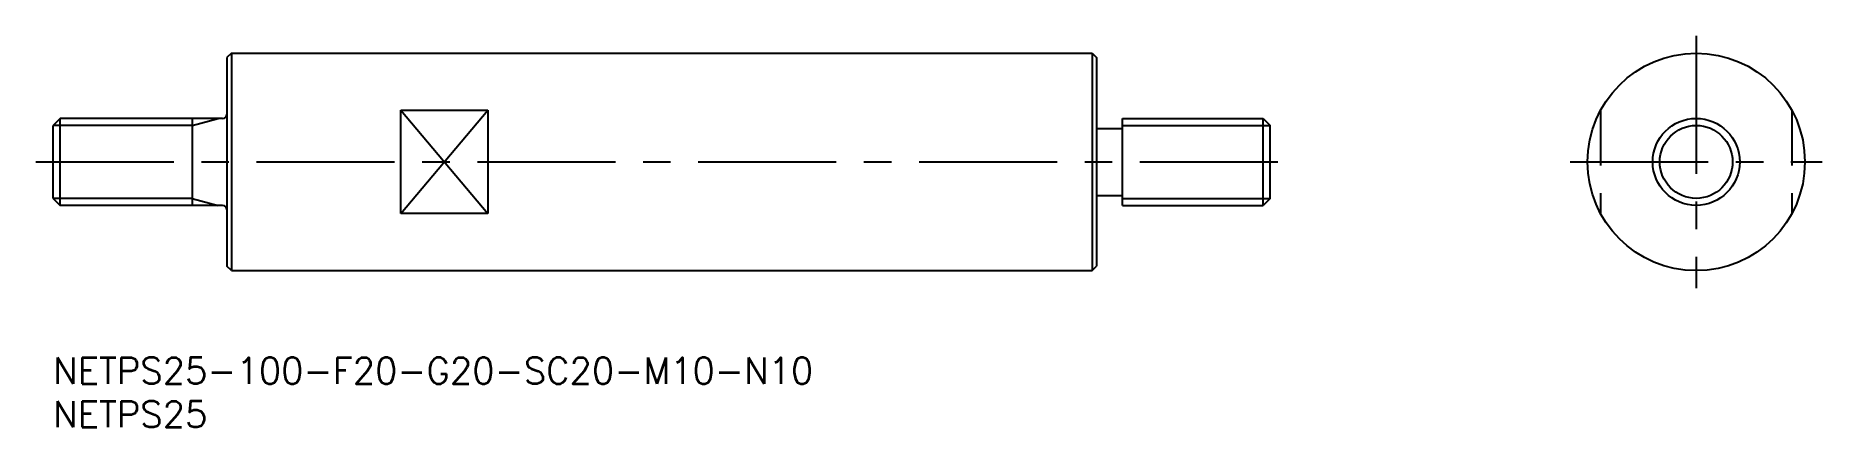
# Model space of a CAD drawing. Extents: x -2 to 203, y -8 to 37.
import ezdxf

# ---------------------------------------------------------------- set-up
doc = ezdxf.new("R2010")
doc.units = 0
doc.header["$LTSCALE"] = 0.5
doc.linetypes.add('CENTER', pattern=[50.8, 31.75, -6.35, 6.35, -6.35])
doc.linetypes.add('DASHED', pattern=[19.05, 12.7, -6.35])
for name, color, linetype in [('MSM_CENTER', 1, 'CENTER'), ('MSM_CONTINUOUS', 7, 'CONTINUOUS'), ('MSM_DASHED', 4, 'DASHED'), ('MSM_NARROW', 5, 'CONTINUOUS'), ('MSM_PART_NUMBER', 7, 'CONTINUOUS')]:
    doc.layers.add(name, color=color, linetype=linetype)
doc.styles.get("Standard").update_dxf_attribs({"font": 'txt.shx', "height": 3, "bigfont": 'bigfont.shx'})

# ---------------------------------------------------------------- blocks, each defined once
blk = doc.blocks.new('*U4')
at = {"layer": 'MSM_PART_NUMBER'}
blk.add_text('NETPS25-100-F20-G20-SC20-M10-N10', height=3, dxfattribs=at).set_placement((0, -3))
blk = doc.blocks.new('*U5')
at = {"layer": 'MSM_PART_NUMBER'}
blk.add_text('NETPS25', height=3, dxfattribs=at).set_placement((0, -8))

msp = doc.modelspace()

# ---------------------------------------------------------------- linework, layer by layer
at = {"layer": 'MSM_CENTER'}
for p, q in [((188.99, 37), (188.99, 8)), ((-2, 22.5), (142, 22.5)), ((174.49, 22.5), (203.49, 22.5))]:
    msp.add_line(p, q, dxfattribs=at)
at = {"layer": 'MSM_CONTINUOUS'}
for p, q in [((20.5, 35), (20, 34.5)), ((20.5, 35), (20.5, 10)), ((20.5, 35), (119.5, 35)), ((119.5, 35), (120, 34.5)), ((119.5, 35), (119.5, 10)), ((20, 34.5), (20, 10.5)), ((120, 34.5), (120, 10.5)), ((0.81, 27.5), (0, 26.69)), ((19.5, 27.5), (0.81, 27.5)), ((0.81, 17.5), (0.81, 27.5)), ((16, 27.5), (16, 17.5)), ((40, 28.44), (50, 28.44)), ((40, 16.56), (40, 28.44)), ((50, 28.44), (50, 16.56)), ((123, 27.5), (139.19, 27.5)), ((123, 17.5), (123, 27.5)), ((139.19, 17.5), (139.19, 27.5)), ((139.19, 27.5), (140, 26.69)), ((0, 18.31), (0, 26.69)), ((120, 26.35), (123, 26.35)), ((140, 18.31), (140, 26.69)), ((120, 18.65), (123, 18.65)), ((0, 18.31), (0.81, 17.5)), ((19.5, 17.5), (0.81, 17.5)), ((50, 16.56), (40, 16.56)), ((123, 17.5), (139.19, 17.5)), ((140, 18.31), (139.19, 17.5)), ((20.5, 10), (20, 10.5)), ((119.5, 10), (120, 10.5)), ((20.5, 10), (119.5, 10))]:
    msp.add_line(p, q, dxfattribs=at)
for radius in [12.5, 5]:
    msp.add_circle((188.99, 22.5), radius, dxfattribs=at)
for centre, start, end in [((19.5, 28), 270, 0), ((19.5, 17), 0, 90)]:
    msp.add_arc(centre, 0.5, start, end, dxfattribs=at)
at = {"layer": 'MSM_DASHED'}
for p, q in [((177.99, 28.44), (177.99, 16.56)), ((199.99, 28.44), (199.99, 16.56))]:
    msp.add_line(p, q, dxfattribs=at)
at = {"layer": 'MSM_NARROW'}
for p, q in [((16, 26.69), (19, 27.5)), ((40, 16.56), (50, 28.44)), ((40, 28.44), (50, 16.56)), ((16, 26.69), (0, 26.69)), ((123, 26.69), (140, 26.69)), ((16, 18.31), (0, 18.31)), ((16, 18.31), (19, 17.5)), ((123, 18.31), (140, 18.31))]:
    msp.add_line(p, q, dxfattribs=at)
msp.add_circle((188.99, 22.5), 4.19, dxfattribs=at)

# ---------------------------------------------------------------- block references
at = {"layer": 'MSM_CONTINUOUS'}
for name in ['*U4', '*U5']:
    msp.add_blockref(name, (0, 0), dxfattribs=at)

doc.saveas('drawing.dxf')
